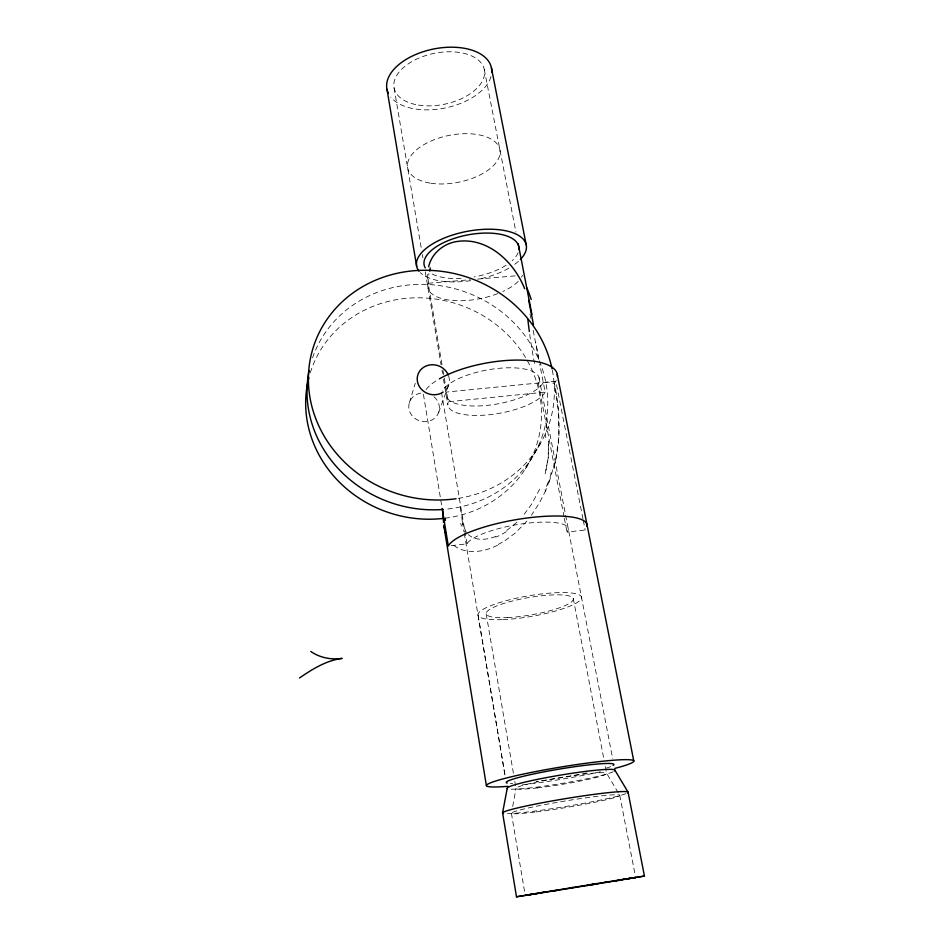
<?xml version="1.0" encoding="UTF-8"?>
<svg xmlns="http://www.w3.org/2000/svg" width="944" height="944" viewBox="0 0 944 944"><rect width="100%" height="100%" fill="white"/><g stroke="black" fill="none" stroke-linecap="round" stroke-linejoin="round"><path stroke-width="0.71" stroke-dasharray="4.72 3.54" d="M427.691 274.433L427.762 278.881M512.698 806.483L516.014 788.653M545.16 473.841L548.24 457.875L548.499 441.013L548.24 457.875L545.679 471.87M549.089 482.349L555.686 460.023L558.872 436.848L558.518 411.808L554.423 383.441L555.839 381.282A68.216 23.895 -10.4 0 0 556.866 378.981M553.68 468.248C561.432 440.624 560.134 411.324 554.423 383.441L548.724 382.155A10.077 3.457 -11.2 0 0 545.809 382.261M409.366 402.675L415.289 383.229M438.523 412.776L448.471 385.494M545.856 490.196L539.402 502.94L531.413 515.271M539.638 489.228L531.366 504.58L522.952 515.884M525.265 469.05L541.821 441.025M526.905 521.064L515.448 532.947L502.409 542.564M516.887 522.303L506.043 531.012M497.488 545.266C484.154 552.098 465.923 555.072 453.38 545.054M495.789 536.404C487.187 539.885 475.87 541.231 468.354 534.623M451.185 545.691L467.009 543.838A51.672 12.685 -10 0 1 526.87 523.259A51.672 12.685 -10 0 1 567.014 532.097L585.174 529.973A70.741 17.381 -10 0 0 586.354 528.227M442.913 369.989L448.306 401.778L545.16 392.114L539.708 364.042M442.004 364.608L428.187 283.283L470.254 279.707M477.511 279.094L515.223 275.884M466.277 532.333L462.702 523.944M618.261 792.724L606.544 773.124L605.163 765.914M583.003 518.988L555.839 381.282L446.654 392.031A49.808 17.417 -10.5 0 0 486.821 405.413A49.808 17.417 -10.5 0 0 543.296 382.509M583.274 520.356L585.174 529.973M484.272 69.419L515.92 232.082M529.985 313.951L530.835 318.293M533.183 330.412L538.882 359.794M538.989 377.435L612.68 758.657M619.736 795.178L635.359 876.044M564.099 516.982L538.269 383.004A49.82 17.44 -10.4 0 0 500.627 368.184A49.82 17.44 -10.4 0 0 442.311 390.84M564.359 518.35L567.014 532.097M538.646 358.567L535.814 342.165M573.268 598.531L603.794 758.693M546.092 423.596L547.426 431.432M486.195 613.883L513.56 774.21M514.787 781.431L515.53 785.762M394.108 87.993L421.425 249.086M422.334 254.443L422.9 257.795M425.296 271.872L441.06 364.832M442.028 370.532L442.535 373.553M443.491 379.146L447.869 405.023M441.509 392.539L467.009 543.838M462.3 521.725L464.011 531.85M464.259 533.301L505.217 776.475M478.112 615.488L505.264 776.782M511.412 813.339L524.982 893.944M423.431 394.321L442.323 509.512M462.241 521.253L461.451 512.545M545.16 392.114A49.926 17.122 -10.4 0 1 488.508 414.817A49.926 17.122 -10.4 0 1 448.306 401.778M522.48 275.259A48.474 20.603 -10.8 0 1 521.477 277.229M518.232 281.359A48.474 20.603 -10.8 0 1 502.845 291.495M497.724 293.643A48.474 20.603 -10.8 0 1 448.306 299.956A48.474 20.603 -10.8 0 1 428.187 283.283M312.558 357.859A121.351 111.734 18.6 0 1 446.005 286.693A121.351 111.734 18.6 0 1 547.791 403.312A121.351 111.734 18.6 0 1 444.742 509.323M310.305 372.679A118.802 109.752 18.6 0 1 438.122 299.425A118.802 109.752 18.6 0 1 541.419 410.015A118.802 109.752 18.6 0 1 446.099 518.067M426.086 389.518A68.216 23.895 -10.4 0 1 438.193 379.547M448.671 376.054A16.225 14.868 18.7 0 1 444.872 390.745M433.98 396.775A15.434 14.266 18.6 0 1 432.824 419.502A15.434 14.266 18.6 0 1 409.672 411.49A15.434 14.266 18.6 0 1 422.865 392.916M552.311 370.131A124.006 113.776 18.7 0 1 456.035 498.727M428.647 283.849A11.706 2.089 85.3 0 1 428.104 278.976M428.859 274.987A25.925 12.307 83 0 1 428.906 273.524M534.552 363.452A66.741 7.764 82.8 0 1 529.726 334.447M518.445 261.323A55.814 24.603 -10.9 0 1 514.008 264.839M508.769 268.179A55.814 24.603 -10.9 0 1 478.301 279.294M470.749 280.651A55.814 24.603 -10.9 0 1 420.34 272.686M518.103 252.697A48.203 21.24 -10.9 0 1 512.144 260.674M506.149 265.205A48.203 21.24 -10.9 0 1 474.124 276.934M461.085 278.445A48.203 21.24 -10.9 0 1 430.11 272.804M491.01 76.511A53.312 30.055 -11.6 0 1 445.238 107.982A53.312 30.055 -11.6 0 1 390.781 97.114M613.222 771.744A54.646 4.224 -9.5 0 1 562.707 783.296A54.646 4.224 -9.5 0 1 509.831 789.101M625.907 793.644A63.626 3.882 -9.4 0 1 569.244 805.893A63.626 3.882 -9.4 0 1 507.247 813.681M600.384 771.814A74.729 6.077 -9.5 0 1 520.392 785.089M610.697 766.611A54.575 4.437 -9.5 0 1 606.461 768.074M586.814 772.947A54.575 4.437 -9.5 0 1 536.239 781.455M512.675 783.461A54.575 4.437 -9.5 0 1 510.326 783.449M502.291 542.163A62.516 44.179 -48.6 0 1 497.417 544.865M548.193 482.054A143.807 133.623 -47.4 0 1 544.971 489.842M460.401 507.707A11.175 1.192 83.7 0 1 460.837 511.731M545.243 432.895A43.153 12.071 84.5 0 1 546.151 440.931M551.178 472.661A107.628 100.56 -28.5 0 1 545.384 491.187M506.255 531.696A47.554 32.297 -48.7 0 1 495.789 537.101M461.439 526.032A37.347 15.847 -74.2 0 1 460.755 523.401M430.877 183.23A47.011 23.895 -11.2 0 0 500.119 151.89A47.011 23.895 -11.2 0 0 430.346 141.329A47.011 23.895 -11.2 0 0 430.877 183.23M418.463 105.091A46.032 25.948 -11.6 0 0 484.555 71.26A46.032 25.948 -11.6 0 0 414.628 60.097A46.032 25.948 -11.6 0 0 418.463 105.091M507.459 617.577A44.215 8.744 -9.8 0 0 573.327 599.11A44.215 8.744 -9.8 0 0 508.438 602.06A44.215 8.744 -9.8 0 0 507.459 617.577M503.034 619.606A52.51 10.384 -9.8 0 0 581.516 597.717A52.51 10.384 -9.8 0 0 504.71 601.092A52.51 10.384 -9.8 0 0 503.034 619.606M536.369 811.887A54.953 3.292 -9.4 0 0 619.736 795.485A54.953 3.292 -9.4 0 0 540.617 805.421A54.953 3.292 -9.4 0 0 536.369 811.887M537.207 787.921A46.02 3.505 -9.4 0 0 606.697 773.549A46.02 3.505 -9.4 0 0 540.062 781.302A46.02 3.505 -9.4 0 0 537.207 787.921"/><path stroke-width="1.42" d="M507.211 788.405L502.586 812.819L516.498 896.8L557.302 890.322M428.647 266.81C431.443 253.665 443.302 243.741 456.353 241.605C487.175 236.472 514.102 261.783 524.628 288.699M299.543 677.957C312.417 669.107 326.329 660.446 342.129 658.393C331.297 659.962 319.815 657.791 310.777 651.454M516.51 896.8L547.024 891.726M614.898 770.162L628.079 792.181L644.433 876.056L614.745 880.988M535.744 893.59L525.253 895.372L539.036 893.248M625.329 879.242L635.666 877.472L628.326 878.593M541.585 892.587L573.161 887.466M586.932 885.531L598.048 883.726M592.266 884.693L620.007 880.15M591.003 884.54L609.081 881.625M571.981 887.631L597.446 883.537M553.809 890.912L587.935 885.389M605.01 882.31L627.854 878.628M621.187 879.725L644.457 876.056M445.957 534.599L443.786 525.1M528.699 300.345L533.513 324.901M557.255 374.355L633.802 761.065M491.411 67.803L526.221 244.885M518.162 243.623L531.932 314.505M386.993 89.314L416.67 266.397M442.146 508.462L448.317 546.033A70.741 17.381 -10 0 1 524.121 518.409A70.741 17.381 -10 0 1 587.003 526.492M443.951 526.41L486.384 785.632M442.972 514.881L443.515 522.351M443.279 509.441A121.351 111.734 18.6 0 1 309.066 370.732M443.267 518.421A118.802 109.752 18.6 0 1 308.877 377.718M439.326 378.886A68.216 23.895 -10.4 0 1 514.681 360.112A68.216 23.895 -10.4 0 1 557.361 376.668M443.161 392.09A16.225 14.868 18.7 0 1 419.702 387.087A16.225 14.868 18.7 0 1 426.039 366.012A16.225 14.868 18.7 0 1 448.282 375.028M456.035 498.727A124.006 113.776 18.7 0 1 310.824 402.002A124.006 113.776 18.7 0 1 407.265 271.483A124.006 113.776 18.7 0 1 552.039 368.797M429.815 271.176A34.019 21.7 76.6 0 1 430.275 267.895M526.74 287.708A113.917 110.306 -35.7 0 1 531.212 299.496M529.336 331.521A66.741 7.764 82.8 0 1 527.908 319.839M419.018 271.223A55.814 24.603 -10.9 0 1 476.024 229.994A55.814 24.603 -10.9 0 1 520.333 259.506M425.225 267.907A48.203 21.24 -10.9 0 1 467.02 235.044A48.203 21.24 -10.9 0 1 518.893 249.535M388.385 93.373A53.312 30.055 -11.6 0 1 433.131 49.088A53.312 30.055 -11.6 0 1 491.741 72.098M507.447 788.606A54.646 4.224 -9.5 0 1 561.302 774.977A54.646 4.224 -9.5 0 1 614.627 770.918M503.541 813.504A63.626 3.882 -9.4 0 1 563.568 798.966A63.626 3.882 -9.4 0 1 627.618 792.818M507.86 786.317A74.729 6.077 -9.5 0 1 507.164 777.809A74.729 6.077 -9.5 0 1 610.473 760.486A74.729 6.077 -9.5 0 1 614.756 768.404M507.199 783.107A54.575 4.437 -9.5 0 1 559.19 769.124A54.575 4.437 -9.5 0 1 613.116 765.431M442.476 509.146A10.939 1.888 83.5 0 1 443.173 515.129M445.367 520.474A38.185 7.009 -86.9 0 1 445.226 518.008"/></g></svg>
